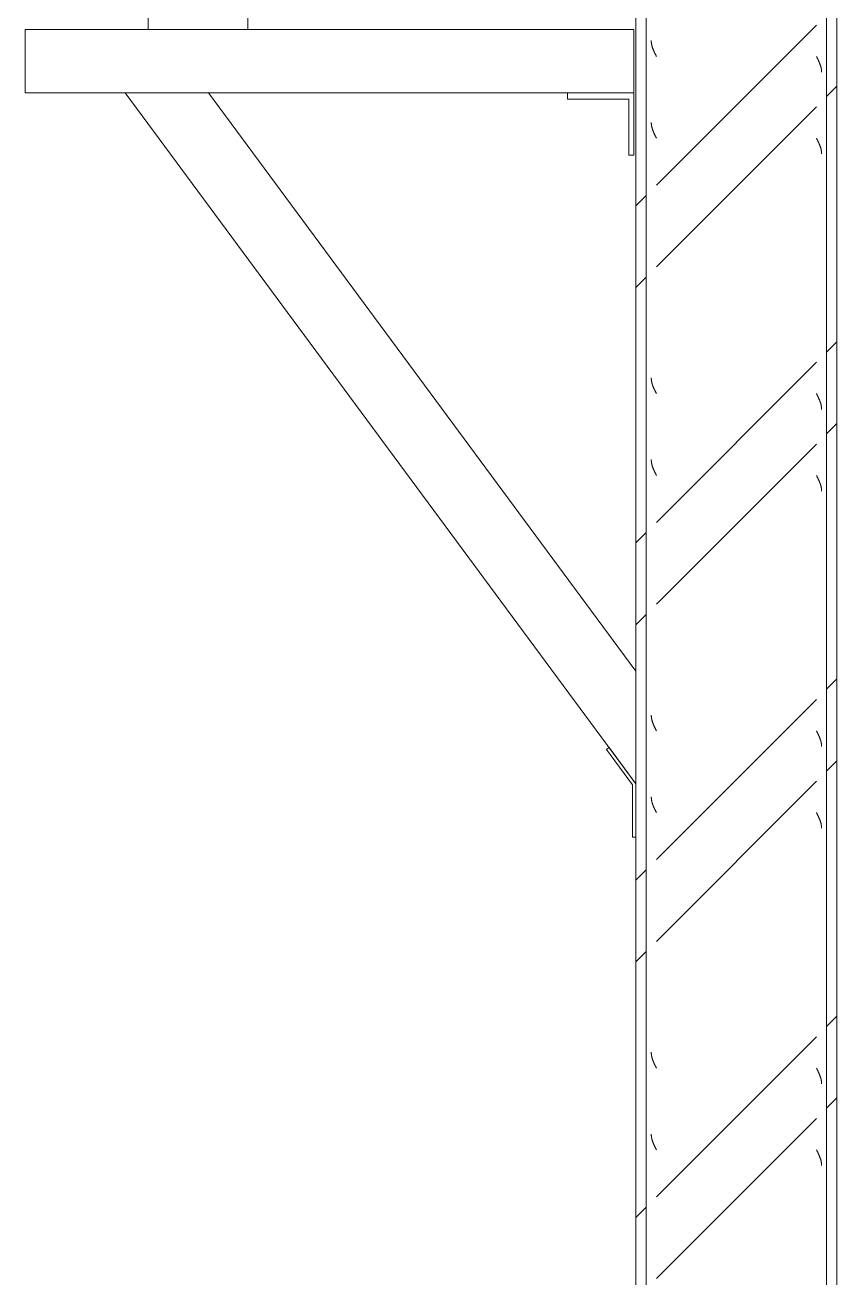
# Model space of a CAD drawing. Header units: centimetres. Extents: x -13467 to 3766, y -437 to 1921.
# Drawn here: x -12554.1 to -12433, y 280.8 to 467.7 of the extents above; entities that cross this region are included whole.
import ezdxf

# ---------------------------------------------------------------- set-up
doc = ezdxf.new("R2010")
doc.units = ezdxf.units.CM
doc.layers.add('S-COLS', color=7, linetype='Continuous', lineweight=9)
doc.layers.add('S-FSTN', color=7, linetype='Continuous', lineweight=9)
pattern_1 = [(45, (-5050.647, 712), (-25.14472, 25.14472), []), (45, (-5050.647, 750.1), (-25.14472, 25.14472), [])]

# ---------------------------------------------------------------- blocks, each defined once
blk = doc.blocks.new('FP_11-Sección 1-1')
at = {"layer": 'S-COLS', "color": 9, "true_color": 0xc0c0c0}
for p, q in [((-12436.04, 462.98), (-12436.06, 463.02)), ((-12436.02, 462.95), (-12436.04, 462.98)), ((-12436, 462.91), (-12436.02, 462.95)), ((-12435.98, 462.87), (-12436, 462.91)), ((-12435.97, 462.83), (-12435.98, 462.87)), ((-12435.95, 462.8), (-12435.97, 462.83)), ((-12435.93, 462.76), (-12435.95, 462.8)), ((-12435.91, 462.72), (-12435.93, 462.76)), ((-12435.89, 462.68), (-12435.91, 462.72)), ((-12435.87, 462.65), (-12435.89, 462.68)), ((-12435.85, 462.61), (-12435.87, 462.65)), ((-12435.84, 462.57), (-12435.85, 462.61)), ((-12435.82, 462.54), (-12435.84, 462.57)), ((-12435.8, 462.5), (-12435.82, 462.54)), ((-12435.78, 462.46), (-12435.8, 462.5)), ((-12435.77, 462.42), (-12435.78, 462.46)), ((-12435.75, 462.39), (-12435.77, 462.42)), ((-12435.73, 462.35), (-12435.75, 462.39)), ((-12435.71, 462.31), (-12435.73, 462.35)), ((-12435.7, 462.27), (-12435.71, 462.31)), ((-12435.68, 462.24), (-12435.7, 462.27)), ((-12435.66, 462.2), (-12435.68, 462.24)), ((-12435.65, 462.16), (-12435.66, 462.2)), ((-12435.63, 462.12), (-12435.65, 462.16)), ((-12435.62, 462.09), (-12435.63, 462.12)), ((-12435.6, 462.05), (-12435.62, 462.09)), ((-12435.59, 462.01), (-12435.6, 462.05)), ((-12435.57, 461.98), (-12435.59, 462.01)), ((-12435.56, 461.94), (-12435.57, 461.98)), ((-12435.54, 461.9), (-12435.56, 461.94)), ((-12435.53, 461.86), (-12435.54, 461.9)), ((-12435.52, 461.83), (-12435.53, 461.86)), ((-12435.5, 461.79), (-12435.52, 461.83)), ((-12435.49, 461.75), (-12435.5, 461.79)), ((-12435.48, 461.71), (-12435.49, 461.75)), ((-12435.47, 461.68), (-12435.48, 461.71)), ((-12435.45, 461.64), (-12435.47, 461.68)), ((-12435.44, 461.6), (-12435.45, 461.64)), ((-12435.43, 461.57), (-12435.44, 461.6)), ((-12435.42, 461.53), (-12435.43, 461.57)), ((-12435.41, 461.49), (-12435.42, 461.53)), ((-12435.4, 461.45), (-12435.41, 461.49)), ((-12435.39, 461.42), (-12435.4, 461.45)), ((-12435.38, 461.38), (-12435.39, 461.42)), ((-12435.37, 461.34), (-12435.38, 461.38)), ((-12435.36, 461.3), (-12435.37, 461.34)), ((-12435.36, 461.27), (-12435.36, 461.3)), ((-12435.35, 461.23), (-12435.36, 461.27)), ((-12435.34, 461.19), (-12435.35, 461.23)), ((-12435.34, 461.15), (-12435.34, 461.19)), ((-12435.33, 461.12), (-12435.34, 461.15)), ((-12435.32, 461.08), (-12435.33, 461.12)), ((-12435.32, 461.04), (-12435.32, 461.08)), ((-12435.31, 461.01), (-12435.32, 461.04)), ((-12435.31, 460.97), (-12435.31, 461.01)), ((-12435.31, 460.93), (-12435.31, 460.97)), ((-12435.3, 460.89), (-12435.31, 460.93)), ((-12435.3, 460.86), (-12435.3, 460.89)), ((-12435.3, 460.82), (-12435.3, 460.86)), ((-12435.29, 460.78), (-12435.3, 460.82)), ((-12435.29, 460.74), (-12435.29, 460.78)), ((-12435.29, 460.71), (-12435.29, 460.74)), ((-12435.29, 460.67), (-12435.29, 460.71)), ((-12436.04, 450.79), (-12436.06, 450.83)), ((-12436.02, 450.76), (-12436.04, 450.79)), ((-12436, 450.72), (-12436.02, 450.76)), ((-12435.98, 450.68), (-12436, 450.72)), ((-12435.97, 450.64), (-12435.98, 450.68)), ((-12435.95, 450.61), (-12435.97, 450.64)), ((-12435.93, 450.57), (-12435.95, 450.61)), ((-12435.91, 450.53), (-12435.93, 450.57)), ((-12435.89, 450.49), (-12435.91, 450.53)), ((-12435.87, 450.46), (-12435.89, 450.49)), ((-12435.85, 450.42), (-12435.87, 450.46)), ((-12435.84, 450.38), (-12435.85, 450.42)), ((-12435.82, 450.35), (-12435.84, 450.38)), ((-12435.8, 450.31), (-12435.82, 450.35)), ((-12435.78, 450.27), (-12435.8, 450.31)), ((-12435.77, 450.23), (-12435.78, 450.27)), ((-12435.75, 450.2), (-12435.77, 450.23)), ((-12435.73, 450.16), (-12435.75, 450.2)), ((-12435.71, 450.12), (-12435.73, 450.16)), ((-12435.7, 450.08), (-12435.71, 450.12)), ((-12435.68, 450.05), (-12435.7, 450.08)), ((-12435.66, 450.01), (-12435.68, 450.05)), ((-12435.65, 449.97), (-12435.66, 450.01)), ((-12435.63, 449.94), (-12435.65, 449.97)), ((-12435.62, 449.9), (-12435.63, 449.94)), ((-12435.6, 449.86), (-12435.62, 449.9)), ((-12435.59, 449.82), (-12435.6, 449.86)), ((-12435.57, 449.79), (-12435.59, 449.82)), ((-12435.56, 449.75), (-12435.57, 449.79)), ((-12435.54, 449.71), (-12435.56, 449.75)), ((-12435.53, 449.67), (-12435.54, 449.71)), ((-12435.52, 449.64), (-12435.53, 449.67)), ((-12435.5, 449.6), (-12435.52, 449.64)), ((-12435.49, 449.56), (-12435.5, 449.6)), ((-12435.48, 449.53), (-12435.49, 449.56)), ((-12435.47, 449.49), (-12435.48, 449.53)), ((-12435.45, 449.45), (-12435.47, 449.49)), ((-12435.44, 449.41), (-12435.45, 449.45)), ((-12435.43, 449.38), (-12435.44, 449.41)), ((-12435.42, 449.34), (-12435.43, 449.38)), ((-12435.41, 449.3), (-12435.42, 449.34)), ((-12435.4, 449.26), (-12435.41, 449.3)), ((-12435.39, 449.23), (-12435.4, 449.26)), ((-12435.38, 449.19), (-12435.39, 449.23)), ((-12435.37, 449.15), (-12435.38, 449.19)), ((-12435.36, 449.11), (-12435.37, 449.15)), ((-12435.36, 449.08), (-12435.36, 449.11)), ((-12435.35, 449.04), (-12435.36, 449.08)), ((-12435.34, 449), (-12435.35, 449.04)), ((-12435.34, 448.97), (-12435.34, 449)), ((-12435.33, 448.93), (-12435.34, 448.97)), ((-12435.32, 448.89), (-12435.33, 448.93)), ((-12435.32, 448.85), (-12435.32, 448.89)), ((-12435.31, 448.82), (-12435.32, 448.85)), ((-12435.31, 448.78), (-12435.31, 448.82)), ((-12435.31, 448.74), (-12435.31, 448.78)), ((-12435.3, 448.7), (-12435.31, 448.74)), ((-12435.3, 448.67), (-12435.3, 448.7)), ((-12435.3, 448.63), (-12435.3, 448.67)), ((-12435.29, 448.59), (-12435.3, 448.63)), ((-12435.29, 448.56), (-12435.29, 448.59)), ((-12435.29, 448.52), (-12435.29, 448.56)), ((-12435.29, 448.48), (-12435.29, 448.52)), ((-12436.04, 412.69), (-12436.06, 412.73)), ((-12436.02, 412.66), (-12436.04, 412.69)), ((-12436, 412.62), (-12436.02, 412.66)), ((-12435.98, 412.58), (-12436, 412.62)), ((-12435.97, 412.54), (-12435.98, 412.58)), ((-12435.95, 412.51), (-12435.97, 412.54)), ((-12435.93, 412.47), (-12435.95, 412.51)), ((-12435.91, 412.43), (-12435.93, 412.47)), ((-12435.89, 412.39), (-12435.91, 412.43)), ((-12435.87, 412.36), (-12435.89, 412.39)), ((-12435.85, 412.32), (-12435.87, 412.36)), ((-12435.84, 412.28), (-12435.85, 412.32)), ((-12435.82, 412.25), (-12435.84, 412.28)), ((-12435.8, 412.21), (-12435.82, 412.25)), ((-12435.78, 412.17), (-12435.8, 412.21)), ((-12435.77, 412.13), (-12435.78, 412.17)), ((-12435.75, 412.1), (-12435.77, 412.13)), ((-12435.73, 412.06), (-12435.75, 412.1)), ((-12435.71, 412.02), (-12435.73, 412.06)), ((-12435.7, 411.98), (-12435.71, 412.02)), ((-12435.68, 411.95), (-12435.7, 411.98)), ((-12435.66, 411.91), (-12435.68, 411.95)), ((-12435.65, 411.87), (-12435.66, 411.91)), ((-12435.63, 411.84), (-12435.65, 411.87)), ((-12435.62, 411.8), (-12435.63, 411.84)), ((-12435.6, 411.76), (-12435.62, 411.8)), ((-12435.59, 411.72), (-12435.6, 411.76)), ((-12435.57, 411.69), (-12435.59, 411.72)), ((-12435.56, 411.65), (-12435.57, 411.69)), ((-12435.54, 411.61), (-12435.56, 411.65)), ((-12435.53, 411.57), (-12435.54, 411.61)), ((-12435.52, 411.54), (-12435.53, 411.57)), ((-12435.5, 411.5), (-12435.52, 411.54)), ((-12435.49, 411.46), (-12435.5, 411.5)), ((-12435.48, 411.43), (-12435.49, 411.46)), ((-12435.47, 411.39), (-12435.48, 411.43)), ((-12435.45, 411.35), (-12435.47, 411.39)), ((-12435.44, 411.31), (-12435.45, 411.35)), ((-12435.43, 411.28), (-12435.44, 411.31)), ((-12435.42, 411.24), (-12435.43, 411.28)), ((-12435.41, 411.2), (-12435.42, 411.24)), ((-12435.4, 411.16), (-12435.41, 411.2)), ((-12435.39, 411.13), (-12435.4, 411.16)), ((-12435.38, 411.09), (-12435.39, 411.13)), ((-12435.37, 411.05), (-12435.38, 411.09)), ((-12435.36, 411.01), (-12435.37, 411.05)), ((-12435.36, 410.98), (-12435.36, 411.01)), ((-12435.35, 410.94), (-12435.36, 410.98)), ((-12435.34, 410.9), (-12435.35, 410.94)), ((-12435.34, 410.87), (-12435.34, 410.9)), ((-12435.33, 410.83), (-12435.34, 410.87)), ((-12435.32, 410.79), (-12435.33, 410.83)), ((-12435.32, 410.75), (-12435.32, 410.79)), ((-12435.31, 410.72), (-12435.32, 410.75)), ((-12435.31, 410.68), (-12435.31, 410.72)), ((-12435.31, 410.64), (-12435.31, 410.68)), ((-12435.3, 410.6), (-12435.31, 410.64)), ((-12435.3, 410.57), (-12435.3, 410.6)), ((-12435.3, 410.53), (-12435.3, 410.57)), ((-12435.29, 410.49), (-12435.3, 410.53)), ((-12435.29, 410.46), (-12435.29, 410.49)), ((-12435.29, 410.42), (-12435.29, 410.46)), ((-12435.29, 410.38), (-12435.29, 410.42)), ((-12436.04, 400.5), (-12436.06, 400.54)), ((-12436.02, 400.47), (-12436.04, 400.5)), ((-12436, 400.43), (-12436.02, 400.47)), ((-12435.98, 400.39), (-12436, 400.43)), ((-12435.97, 400.35), (-12435.98, 400.39)), ((-12435.95, 400.32), (-12435.97, 400.35)), ((-12435.93, 400.28), (-12435.95, 400.32)), ((-12435.91, 400.24), (-12435.93, 400.28)), ((-12435.89, 400.21), (-12435.91, 400.24)), ((-12435.87, 400.17), (-12435.89, 400.21)), ((-12435.85, 400.13), (-12435.87, 400.17)), ((-12435.84, 400.09), (-12435.85, 400.13)), ((-12435.82, 400.06), (-12435.84, 400.09)), ((-12435.8, 400.02), (-12435.82, 400.06)), ((-12435.78, 399.98), (-12435.8, 400.02)), ((-12435.77, 399.94), (-12435.78, 399.98)), ((-12435.75, 399.91), (-12435.77, 399.94)), ((-12435.73, 399.87), (-12435.75, 399.91)), ((-12435.71, 399.83), (-12435.73, 399.87)), ((-12435.7, 399.8), (-12435.71, 399.83)), ((-12435.68, 399.76), (-12435.7, 399.8)), ((-12435.66, 399.72), (-12435.68, 399.76)), ((-12435.65, 399.68), (-12435.66, 399.72)), ((-12435.63, 399.65), (-12435.65, 399.68)), ((-12435.62, 399.61), (-12435.63, 399.65)), ((-12435.6, 399.57), (-12435.62, 399.61)), ((-12435.59, 399.53), (-12435.6, 399.57)), ((-12435.57, 399.5), (-12435.59, 399.53)), ((-12435.56, 399.46), (-12435.57, 399.5)), ((-12435.54, 399.42), (-12435.56, 399.46)), ((-12435.53, 399.38), (-12435.54, 399.42)), ((-12435.52, 399.35), (-12435.53, 399.38)), ((-12435.5, 399.31), (-12435.52, 399.35)), ((-12435.49, 399.27), (-12435.5, 399.31)), ((-12435.48, 399.24), (-12435.49, 399.27)), ((-12435.47, 399.2), (-12435.48, 399.24)), ((-12435.45, 399.16), (-12435.47, 399.2)), ((-12435.44, 399.12), (-12435.45, 399.16)), ((-12435.43, 399.09), (-12435.44, 399.12)), ((-12435.42, 399.05), (-12435.43, 399.09)), ((-12435.41, 399.01), (-12435.42, 399.05)), ((-12435.4, 398.97), (-12435.41, 399.01)), ((-12435.39, 398.94), (-12435.4, 398.97)), ((-12435.38, 398.9), (-12435.39, 398.94)), ((-12435.37, 398.86), (-12435.38, 398.9)), ((-12435.36, 398.83), (-12435.37, 398.86)), ((-12435.36, 398.79), (-12435.36, 398.83)), ((-12435.35, 398.75), (-12435.36, 398.79)), ((-12435.34, 398.71), (-12435.35, 398.75)), ((-12435.34, 398.68), (-12435.34, 398.71)), ((-12435.33, 398.64), (-12435.34, 398.68)), ((-12435.32, 398.6), (-12435.33, 398.64)), ((-12435.32, 398.56), (-12435.32, 398.6)), ((-12435.31, 398.53), (-12435.32, 398.56)), ((-12435.31, 398.49), (-12435.31, 398.53)), ((-12435.31, 398.45), (-12435.31, 398.49)), ((-12435.3, 398.41), (-12435.31, 398.45)), ((-12435.3, 398.38), (-12435.3, 398.41)), ((-12435.3, 398.34), (-12435.3, 398.38)), ((-12435.29, 398.3), (-12435.3, 398.34)), ((-12435.29, 398.27), (-12435.29, 398.3)), ((-12435.29, 398.23), (-12435.29, 398.27)), ((-12435.29, 398.19), (-12435.29, 398.23)), ((-12436.04, 362.4), (-12436.06, 362.44)), ((-12436.02, 362.37), (-12436.04, 362.4)), ((-12436, 362.33), (-12436.02, 362.37)), ((-12435.98, 362.29), (-12436, 362.33)), ((-12435.97, 362.25), (-12435.98, 362.29)), ((-12435.95, 362.22), (-12435.97, 362.25)), ((-12435.93, 362.18), (-12435.95, 362.22)), ((-12435.91, 362.14), (-12435.93, 362.18)), ((-12435.89, 362.11), (-12435.91, 362.14)), ((-12435.87, 362.07), (-12435.89, 362.11)), ((-12435.85, 362.03), (-12435.87, 362.07)), ((-12435.84, 361.99), (-12435.85, 362.03)), ((-12435.82, 361.96), (-12435.84, 361.99)), ((-12435.8, 361.92), (-12435.82, 361.96)), ((-12435.78, 361.88), (-12435.8, 361.92)), ((-12435.77, 361.84), (-12435.78, 361.88)), ((-12435.75, 361.81), (-12435.77, 361.84)), ((-12435.73, 361.77), (-12435.75, 361.81)), ((-12435.71, 361.73), (-12435.73, 361.77)), ((-12435.7, 361.7), (-12435.71, 361.73)), ((-12435.68, 361.66), (-12435.7, 361.7)), ((-12435.66, 361.62), (-12435.68, 361.66)), ((-12435.65, 361.58), (-12435.66, 361.62)), ((-12435.63, 361.55), (-12435.65, 361.58)), ((-12435.62, 361.51), (-12435.63, 361.55)), ((-12435.6, 361.47), (-12435.62, 361.51)), ((-12435.59, 361.43), (-12435.6, 361.47)), ((-12435.57, 361.4), (-12435.59, 361.43)), ((-12435.56, 361.36), (-12435.57, 361.4)), ((-12435.54, 361.32), (-12435.56, 361.36)), ((-12435.53, 361.28), (-12435.54, 361.32)), ((-12435.52, 361.25), (-12435.53, 361.28)), ((-12435.5, 361.21), (-12435.52, 361.25)), ((-12435.49, 361.17), (-12435.5, 361.21)), ((-12435.48, 361.14), (-12435.49, 361.17)), ((-12435.47, 361.1), (-12435.48, 361.14)), ((-12435.45, 361.06), (-12435.47, 361.1)), ((-12435.44, 361.02), (-12435.45, 361.06)), ((-12435.43, 360.99), (-12435.44, 361.02)), ((-12435.42, 360.95), (-12435.43, 360.99)), ((-12435.41, 360.91), (-12435.42, 360.95)), ((-12435.4, 360.87), (-12435.41, 360.91)), ((-12435.39, 360.84), (-12435.4, 360.87)), ((-12435.38, 360.8), (-12435.39, 360.84)), ((-12435.37, 360.76), (-12435.38, 360.8)), ((-12435.36, 360.73), (-12435.37, 360.76)), ((-12435.36, 360.69), (-12435.36, 360.73)), ((-12435.35, 360.65), (-12435.36, 360.69)), ((-12435.34, 360.61), (-12435.35, 360.65)), ((-12435.34, 360.58), (-12435.34, 360.61)), ((-12435.33, 360.54), (-12435.34, 360.58)), ((-12435.32, 360.5), (-12435.33, 360.54)), ((-12435.32, 360.46), (-12435.32, 360.5)), ((-12435.31, 360.43), (-12435.32, 360.46)), ((-12435.31, 360.39), (-12435.31, 360.43)), ((-12435.31, 360.35), (-12435.31, 360.39)), ((-12435.3, 360.31), (-12435.31, 360.35)), ((-12435.3, 360.28), (-12435.3, 360.31)), ((-12435.3, 360.24), (-12435.3, 360.28)), ((-12435.29, 360.2), (-12435.3, 360.24)), ((-12435.29, 360.17), (-12435.29, 360.2)), ((-12435.29, 360.13), (-12435.29, 360.17)), ((-12435.29, 360.09), (-12435.29, 360.13)), ((-12436.04, 350.21), (-12436.06, 350.25)), ((-12436.02, 350.18), (-12436.04, 350.21)), ((-12436, 350.14), (-12436.02, 350.18)), ((-12435.98, 350.1), (-12436, 350.14)), ((-12435.97, 350.07), (-12435.98, 350.1)), ((-12435.95, 350.03), (-12435.97, 350.07)), ((-12435.93, 349.99), (-12435.95, 350.03)), ((-12435.91, 349.95), (-12435.93, 349.99)), ((-12435.89, 349.92), (-12435.91, 349.95)), ((-12435.87, 349.88), (-12435.89, 349.92)), ((-12435.85, 349.84), (-12435.87, 349.88)), ((-12435.84, 349.8), (-12435.85, 349.84)), ((-12435.82, 349.77), (-12435.84, 349.8)), ((-12435.8, 349.73), (-12435.82, 349.77)), ((-12435.78, 349.69), (-12435.8, 349.73)), ((-12435.77, 349.65), (-12435.78, 349.69)), ((-12435.75, 349.62), (-12435.77, 349.65)), ((-12435.73, 349.58), (-12435.75, 349.62)), ((-12435.71, 349.54), (-12435.73, 349.58)), ((-12435.7, 349.51), (-12435.71, 349.54)), ((-12435.68, 349.47), (-12435.7, 349.51)), ((-12435.66, 349.43), (-12435.68, 349.47)), ((-12435.65, 349.39), (-12435.66, 349.43)), ((-12435.63, 349.36), (-12435.65, 349.39)), ((-12435.62, 349.32), (-12435.63, 349.36)), ((-12435.6, 349.28), (-12435.62, 349.32)), ((-12435.59, 349.24), (-12435.6, 349.28)), ((-12435.57, 349.21), (-12435.59, 349.24)), ((-12435.56, 349.17), (-12435.57, 349.21)), ((-12435.54, 349.13), (-12435.56, 349.17)), ((-12435.53, 349.1), (-12435.54, 349.13)), ((-12435.52, 349.06), (-12435.53, 349.1)), ((-12435.5, 349.02), (-12435.52, 349.06)), ((-12435.49, 348.98), (-12435.5, 349.02)), ((-12435.48, 348.95), (-12435.49, 348.98)), ((-12435.47, 348.91), (-12435.48, 348.95)), ((-12435.45, 348.87), (-12435.47, 348.91)), ((-12435.44, 348.83), (-12435.45, 348.87)), ((-12435.43, 348.8), (-12435.44, 348.83)), ((-12435.42, 348.76), (-12435.43, 348.8)), ((-12435.41, 348.72), (-12435.42, 348.76)), ((-12435.4, 348.69), (-12435.41, 348.72)), ((-12435.39, 348.65), (-12435.4, 348.69)), ((-12435.38, 348.61), (-12435.39, 348.65)), ((-12435.37, 348.57), (-12435.38, 348.61)), ((-12435.36, 348.54), (-12435.37, 348.57)), ((-12435.36, 348.5), (-12435.36, 348.54)), ((-12435.35, 348.46), (-12435.36, 348.5)), ((-12435.34, 348.42), (-12435.35, 348.46)), ((-12435.34, 348.39), (-12435.34, 348.42)), ((-12435.33, 348.35), (-12435.34, 348.39)), ((-12435.32, 348.31), (-12435.33, 348.35)), ((-12435.32, 348.27), (-12435.32, 348.31)), ((-12435.31, 348.24), (-12435.32, 348.27)), ((-12435.31, 348.2), (-12435.31, 348.24)), ((-12435.31, 348.16), (-12435.31, 348.2)), ((-12435.3, 348.13), (-12435.31, 348.16)), ((-12435.3, 348.09), (-12435.3, 348.13)), ((-12435.3, 348.05), (-12435.3, 348.09)), ((-12435.29, 348.01), (-12435.3, 348.05)), ((-12435.29, 347.98), (-12435.29, 348.01)), ((-12435.29, 347.94), (-12435.29, 347.98)), ((-12435.29, 347.9), (-12435.29, 347.94)), ((-12436.04, 312.11), (-12436.06, 312.15)), ((-12436.02, 312.08), (-12436.04, 312.11)), ((-12436, 312.04), (-12436.02, 312.08)), ((-12435.98, 312), (-12436, 312.04)), ((-12435.97, 311.97), (-12435.98, 312)), ((-12435.95, 311.93), (-12435.97, 311.97)), ((-12435.93, 311.89), (-12435.95, 311.93)), ((-12435.91, 311.85), (-12435.93, 311.89)), ((-12435.89, 311.82), (-12435.91, 311.85)), ((-12435.87, 311.78), (-12435.89, 311.82)), ((-12435.85, 311.74), (-12435.87, 311.78)), ((-12435.84, 311.7), (-12435.85, 311.74)), ((-12435.82, 311.67), (-12435.84, 311.7)), ((-12435.8, 311.63), (-12435.82, 311.67)), ((-12435.78, 311.59), (-12435.8, 311.63)), ((-12435.77, 311.55), (-12435.78, 311.59)), ((-12435.75, 311.52), (-12435.77, 311.55)), ((-12435.73, 311.48), (-12435.75, 311.52)), ((-12435.71, 311.44), (-12435.73, 311.48)), ((-12435.7, 311.41), (-12435.71, 311.44)), ((-12435.68, 311.37), (-12435.7, 311.41)), ((-12435.66, 311.33), (-12435.68, 311.37)), ((-12435.65, 311.29), (-12435.66, 311.33)), ((-12435.63, 311.26), (-12435.65, 311.29)), ((-12435.62, 311.22), (-12435.63, 311.26)), ((-12435.6, 311.18), (-12435.62, 311.22)), ((-12435.59, 311.14), (-12435.6, 311.18)), ((-12435.57, 311.11), (-12435.59, 311.14)), ((-12435.56, 311.07), (-12435.57, 311.11)), ((-12435.54, 311.03), (-12435.56, 311.07)), ((-12435.53, 311), (-12435.54, 311.03)), ((-12435.52, 310.96), (-12435.53, 311)), ((-12435.5, 310.92), (-12435.52, 310.96)), ((-12435.49, 310.88), (-12435.5, 310.92)), ((-12435.48, 310.85), (-12435.49, 310.88)), ((-12435.47, 310.81), (-12435.48, 310.85)), ((-12435.45, 310.77), (-12435.47, 310.81)), ((-12435.44, 310.73), (-12435.45, 310.77)), ((-12435.43, 310.7), (-12435.44, 310.73)), ((-12435.42, 310.66), (-12435.43, 310.7)), ((-12435.41, 310.62), (-12435.42, 310.66)), ((-12435.4, 310.59), (-12435.41, 310.62)), ((-12435.39, 310.55), (-12435.4, 310.59)), ((-12435.38, 310.51), (-12435.39, 310.55)), ((-12435.37, 310.47), (-12435.38, 310.51)), ((-12435.36, 310.44), (-12435.37, 310.47)), ((-12435.36, 310.4), (-12435.36, 310.44)), ((-12435.35, 310.36), (-12435.36, 310.4)), ((-12435.34, 310.32), (-12435.35, 310.36)), ((-12435.34, 310.29), (-12435.34, 310.32)), ((-12435.33, 310.25), (-12435.34, 310.29)), ((-12435.32, 310.21), (-12435.33, 310.25)), ((-12435.32, 310.17), (-12435.32, 310.21)), ((-12435.31, 310.14), (-12435.32, 310.17)), ((-12435.31, 310.1), (-12435.31, 310.14)), ((-12435.31, 310.06), (-12435.31, 310.1)), ((-12435.3, 310.03), (-12435.31, 310.06)), ((-12435.3, 309.99), (-12435.3, 310.03)), ((-12435.3, 309.95), (-12435.3, 309.99)), ((-12435.29, 309.91), (-12435.3, 309.95)), ((-12435.29, 309.88), (-12435.29, 309.91)), ((-12435.29, 309.84), (-12435.29, 309.88)), ((-12435.29, 309.8), (-12435.29, 309.84)), ((-12436.04, 299.93), (-12436.06, 299.96)), ((-12436.02, 299.89), (-12436.04, 299.93)), ((-12436, 299.85), (-12436.02, 299.89)), ((-12435.98, 299.81), (-12436, 299.85)), ((-12435.97, 299.78), (-12435.98, 299.81)), ((-12435.95, 299.74), (-12435.97, 299.78)), ((-12435.93, 299.7), (-12435.95, 299.74)), ((-12435.91, 299.66), (-12435.93, 299.7)), ((-12435.89, 299.63), (-12435.91, 299.66)), ((-12435.87, 299.59), (-12435.89, 299.63)), ((-12435.85, 299.55), (-12435.87, 299.59)), ((-12435.84, 299.51), (-12435.85, 299.55)), ((-12435.82, 299.48), (-12435.84, 299.51)), ((-12435.8, 299.44), (-12435.82, 299.48)), ((-12435.78, 299.4), (-12435.8, 299.44)), ((-12435.77, 299.37), (-12435.78, 299.4)), ((-12435.75, 299.33), (-12435.77, 299.37)), ((-12435.73, 299.29), (-12435.75, 299.33)), ((-12435.71, 299.25), (-12435.73, 299.29)), ((-12435.7, 299.22), (-12435.71, 299.25)), ((-12435.68, 299.18), (-12435.7, 299.22)), ((-12435.66, 299.14), (-12435.68, 299.18)), ((-12435.65, 299.1), (-12435.66, 299.14)), ((-12435.63, 299.07), (-12435.65, 299.1)), ((-12435.62, 299.03), (-12435.63, 299.07)), ((-12435.6, 298.99), (-12435.62, 299.03)), ((-12435.59, 298.96), (-12435.6, 298.99)), ((-12435.57, 298.92), (-12435.59, 298.96)), ((-12435.56, 298.88), (-12435.57, 298.92)), ((-12435.54, 298.84), (-12435.56, 298.88)), ((-12435.53, 298.81), (-12435.54, 298.84)), ((-12435.52, 298.77), (-12435.53, 298.81)), ((-12435.5, 298.73), (-12435.52, 298.77)), ((-12435.49, 298.69), (-12435.5, 298.73)), ((-12435.48, 298.66), (-12435.49, 298.69)), ((-12435.47, 298.62), (-12435.48, 298.66)), ((-12435.45, 298.58), (-12435.47, 298.62)), ((-12435.44, 298.54), (-12435.45, 298.58)), ((-12435.43, 298.51), (-12435.44, 298.54)), ((-12435.42, 298.47), (-12435.43, 298.51)), ((-12435.41, 298.43), (-12435.42, 298.47)), ((-12435.4, 298.4), (-12435.41, 298.43)), ((-12435.39, 298.36), (-12435.4, 298.4)), ((-12435.38, 298.32), (-12435.39, 298.36)), ((-12435.37, 298.28), (-12435.38, 298.32)), ((-12435.36, 298.25), (-12435.37, 298.28)), ((-12435.36, 298.21), (-12435.36, 298.25)), ((-12435.35, 298.17), (-12435.36, 298.21)), ((-12435.34, 298.13), (-12435.35, 298.17)), ((-12435.34, 298.1), (-12435.34, 298.13)), ((-12435.33, 298.06), (-12435.34, 298.1)), ((-12435.32, 298.02), (-12435.33, 298.06)), ((-12435.32, 297.99), (-12435.32, 298.02)), ((-12435.31, 297.95), (-12435.32, 297.99)), ((-12435.31, 297.91), (-12435.31, 297.95)), ((-12435.31, 297.87), (-12435.31, 297.91)), ((-12435.3, 297.84), (-12435.31, 297.87)), ((-12435.3, 297.8), (-12435.3, 297.84)), ((-12435.3, 297.76), (-12435.3, 297.8)), ((-12435.29, 297.72), (-12435.3, 297.76)), ((-12435.29, 297.69), (-12435.29, 297.72)), ((-12435.29, 297.65), (-12435.29, 297.69)), ((-12435.29, 297.61), (-12435.29, 297.65))]:
    blk.add_line(p, q, dxfattribs=at)
blk = doc.blocks.new('FP_12-Sección 1-1')
at = {"layer": 'S-COLS', "color": 9, "true_color": 0xc0c0c0}
for p, q in [((-12460.71, 465.33), (-12460.71, 465.37)), ((-12460.71, 465.3), (-12460.71, 465.33)), ((-12460.7, 465.26), (-12460.71, 465.3)), ((-12460.7, 465.22), (-12460.7, 465.26)), ((-12460.7, 465.18), (-12460.7, 465.22)), ((-12460.7, 465.15), (-12460.7, 465.18)), ((-12460.69, 465.11), (-12460.7, 465.15)), ((-12460.69, 465.07), (-12460.69, 465.11)), ((-12460.69, 465.03), (-12460.69, 465.07)), ((-12460.68, 465), (-12460.69, 465.03)), ((-12460.68, 464.96), (-12460.68, 465)), ((-12460.67, 464.92), (-12460.68, 464.96)), ((-12460.66, 464.89), (-12460.67, 464.92)), ((-12460.66, 464.85), (-12460.66, 464.89)), ((-12460.65, 464.81), (-12460.66, 464.85)), ((-12460.64, 464.77), (-12460.65, 464.81)), ((-12460.63, 464.74), (-12460.64, 464.77)), ((-12460.63, 464.7), (-12460.63, 464.74)), ((-12460.62, 464.66), (-12460.63, 464.7)), ((-12460.61, 464.62), (-12460.62, 464.66)), ((-12460.6, 464.59), (-12460.61, 464.62)), ((-12460.59, 464.55), (-12460.6, 464.59)), ((-12460.58, 464.51), (-12460.59, 464.55)), ((-12460.57, 464.47), (-12460.58, 464.51)), ((-12460.56, 464.44), (-12460.57, 464.47)), ((-12460.55, 464.4), (-12460.56, 464.44)), ((-12460.53, 464.36), (-12460.55, 464.4)), ((-12460.52, 464.33), (-12460.53, 464.36)), ((-12460.51, 464.29), (-12460.52, 464.33)), ((-12460.5, 464.25), (-12460.51, 464.29)), ((-12460.48, 464.21), (-12460.5, 464.25)), ((-12460.47, 464.18), (-12460.48, 464.21)), ((-12460.46, 464.14), (-12460.47, 464.18)), ((-12460.44, 464.1), (-12460.46, 464.14)), ((-12460.43, 464.06), (-12460.44, 464.1)), ((-12460.41, 464.03), (-12460.43, 464.06)), ((-12460.4, 463.99), (-12460.41, 464.03)), ((-12460.38, 463.95), (-12460.4, 463.99)), ((-12460.37, 463.92), (-12460.38, 463.95)), ((-12460.35, 463.88), (-12460.37, 463.92)), ((-12460.33, 463.84), (-12460.35, 463.88)), ((-12460.32, 463.8), (-12460.33, 463.84)), ((-12460.3, 463.77), (-12460.32, 463.8)), ((-12460.29, 463.73), (-12460.3, 463.77)), ((-12460.27, 463.69), (-12460.29, 463.73)), ((-12460.25, 463.65), (-12460.27, 463.69)), ((-12460.23, 463.62), (-12460.25, 463.65)), ((-12460.22, 463.58), (-12460.23, 463.62)), ((-12460.2, 463.54), (-12460.22, 463.58)), ((-12460.18, 463.5), (-12460.2, 463.54)), ((-12460.16, 463.47), (-12460.18, 463.5)), ((-12460.14, 463.43), (-12460.16, 463.47)), ((-12460.13, 463.39), (-12460.14, 463.43)), ((-12460.11, 463.36), (-12460.13, 463.39)), ((-12460.09, 463.32), (-12460.11, 463.36)), ((-12460.07, 463.28), (-12460.09, 463.32)), ((-12460.05, 463.24), (-12460.07, 463.28)), ((-12460.03, 463.21), (-12460.05, 463.24)), ((-12460.01, 463.17), (-12460.03, 463.21)), ((-12460, 463.13), (-12460.01, 463.17)), ((-12459.98, 463.09), (-12460, 463.13)), ((-12459.96, 463.06), (-12459.98, 463.09)), ((-12459.94, 463.02), (-12459.96, 463.06)), ((-12460.71, 453.14), (-12460.71, 453.18)), ((-12460.71, 453.11), (-12460.71, 453.14)), ((-12460.7, 453.07), (-12460.71, 453.11)), ((-12460.7, 453.03), (-12460.7, 453.07)), ((-12460.7, 452.99), (-12460.7, 453.03)), ((-12460.7, 452.96), (-12460.7, 452.99)), ((-12460.69, 452.92), (-12460.7, 452.96)), ((-12460.69, 452.88), (-12460.69, 452.92)), ((-12460.69, 452.85), (-12460.69, 452.88)), ((-12460.68, 452.81), (-12460.69, 452.85)), ((-12460.68, 452.77), (-12460.68, 452.81)), ((-12460.67, 452.73), (-12460.68, 452.77)), ((-12460.66, 452.7), (-12460.67, 452.73)), ((-12460.66, 452.66), (-12460.66, 452.7)), ((-12460.65, 452.62), (-12460.66, 452.66)), ((-12460.64, 452.58), (-12460.65, 452.62)), ((-12460.63, 452.55), (-12460.64, 452.58)), ((-12460.63, 452.51), (-12460.63, 452.55)), ((-12460.62, 452.47), (-12460.63, 452.51)), ((-12460.61, 452.43), (-12460.62, 452.47)), ((-12460.6, 452.4), (-12460.61, 452.43)), ((-12460.59, 452.36), (-12460.6, 452.4)), ((-12460.58, 452.32), (-12460.59, 452.36)), ((-12460.57, 452.29), (-12460.58, 452.32)), ((-12460.56, 452.25), (-12460.57, 452.29)), ((-12460.55, 452.21), (-12460.56, 452.25)), ((-12460.53, 452.17), (-12460.55, 452.21)), ((-12460.52, 452.14), (-12460.53, 452.17)), ((-12460.51, 452.1), (-12460.52, 452.14)), ((-12460.5, 452.06), (-12460.51, 452.1)), ((-12460.48, 452.02), (-12460.5, 452.06)), ((-12460.47, 451.99), (-12460.48, 452.02)), ((-12460.46, 451.95), (-12460.47, 451.99)), ((-12460.44, 451.91), (-12460.46, 451.95)), ((-12460.43, 451.88), (-12460.44, 451.91)), ((-12460.41, 451.84), (-12460.43, 451.88)), ((-12460.4, 451.8), (-12460.41, 451.84)), ((-12460.38, 451.76), (-12460.4, 451.8)), ((-12460.37, 451.73), (-12460.38, 451.76)), ((-12460.35, 451.69), (-12460.37, 451.73)), ((-12460.33, 451.65), (-12460.35, 451.69)), ((-12460.32, 451.61), (-12460.33, 451.65)), ((-12460.3, 451.58), (-12460.32, 451.61)), ((-12460.29, 451.54), (-12460.3, 451.58)), ((-12460.27, 451.5), (-12460.29, 451.54)), ((-12460.25, 451.46), (-12460.27, 451.5)), ((-12460.23, 451.43), (-12460.25, 451.46)), ((-12460.22, 451.39), (-12460.23, 451.43)), ((-12460.2, 451.35), (-12460.22, 451.39)), ((-12460.18, 451.32), (-12460.2, 451.35)), ((-12460.16, 451.28), (-12460.18, 451.32)), ((-12460.14, 451.24), (-12460.16, 451.28)), ((-12460.13, 451.2), (-12460.14, 451.24)), ((-12460.11, 451.17), (-12460.13, 451.2)), ((-12460.09, 451.13), (-12460.11, 451.17)), ((-12460.07, 451.09), (-12460.09, 451.13)), ((-12460.05, 451.05), (-12460.07, 451.09)), ((-12460.03, 451.02), (-12460.05, 451.05)), ((-12460.01, 450.98), (-12460.03, 451.02)), ((-12460, 450.94), (-12460.01, 450.98)), ((-12459.98, 450.91), (-12460, 450.94)), ((-12459.96, 450.87), (-12459.98, 450.91)), ((-12459.94, 450.83), (-12459.96, 450.87)), ((-12460.71, 415.04), (-12460.71, 415.08)), ((-12460.71, 415.01), (-12460.71, 415.04)), ((-12460.7, 414.97), (-12460.71, 415.01)), ((-12460.7, 414.93), (-12460.7, 414.97)), ((-12460.7, 414.89), (-12460.7, 414.93)), ((-12460.7, 414.86), (-12460.7, 414.89)), ((-12460.69, 414.82), (-12460.7, 414.86)), ((-12460.69, 414.78), (-12460.69, 414.82)), ((-12460.69, 414.75), (-12460.69, 414.78)), ((-12460.68, 414.71), (-12460.69, 414.75)), ((-12460.68, 414.67), (-12460.68, 414.71)), ((-12460.67, 414.63), (-12460.68, 414.67)), ((-12460.66, 414.6), (-12460.67, 414.63)), ((-12460.66, 414.56), (-12460.66, 414.6)), ((-12460.65, 414.52), (-12460.66, 414.56)), ((-12460.64, 414.48), (-12460.65, 414.52)), ((-12460.63, 414.45), (-12460.64, 414.48)), ((-12460.63, 414.41), (-12460.63, 414.45)), ((-12460.62, 414.37), (-12460.63, 414.41)), ((-12460.61, 414.33), (-12460.62, 414.37)), ((-12460.6, 414.3), (-12460.61, 414.33)), ((-12460.59, 414.26), (-12460.6, 414.3)), ((-12460.58, 414.22), (-12460.59, 414.26)), ((-12460.57, 414.19), (-12460.58, 414.22)), ((-12460.56, 414.15), (-12460.57, 414.19)), ((-12460.55, 414.11), (-12460.56, 414.15)), ((-12460.53, 414.07), (-12460.55, 414.11)), ((-12460.52, 414.04), (-12460.53, 414.07)), ((-12460.51, 414), (-12460.52, 414.04)), ((-12460.5, 413.96), (-12460.51, 414)), ((-12460.48, 413.92), (-12460.5, 413.96)), ((-12460.47, 413.89), (-12460.48, 413.92)), ((-12460.46, 413.85), (-12460.47, 413.89)), ((-12460.44, 413.81), (-12460.46, 413.85)), ((-12460.43, 413.78), (-12460.44, 413.81)), ((-12460.41, 413.74), (-12460.43, 413.78)), ((-12460.4, 413.7), (-12460.41, 413.74)), ((-12460.38, 413.66), (-12460.4, 413.7)), ((-12460.37, 413.63), (-12460.38, 413.66)), ((-12460.35, 413.59), (-12460.37, 413.63)), ((-12460.33, 413.55), (-12460.35, 413.59)), ((-12460.32, 413.51), (-12460.33, 413.55)), ((-12460.3, 413.48), (-12460.32, 413.51)), ((-12460.29, 413.44), (-12460.3, 413.48)), ((-12460.27, 413.4), (-12460.29, 413.44)), ((-12460.25, 413.36), (-12460.27, 413.4)), ((-12460.23, 413.33), (-12460.25, 413.36)), ((-12460.22, 413.29), (-12460.23, 413.33)), ((-12460.2, 413.25), (-12460.22, 413.29)), ((-12460.18, 413.22), (-12460.2, 413.25)), ((-12460.16, 413.18), (-12460.18, 413.22)), ((-12460.14, 413.14), (-12460.16, 413.18)), ((-12460.13, 413.1), (-12460.14, 413.14)), ((-12460.11, 413.07), (-12460.13, 413.1)), ((-12460.09, 413.03), (-12460.11, 413.07)), ((-12460.07, 412.99), (-12460.09, 413.03)), ((-12460.05, 412.95), (-12460.07, 412.99)), ((-12460.03, 412.92), (-12460.05, 412.95)), ((-12460.01, 412.88), (-12460.03, 412.92)), ((-12460, 412.84), (-12460.01, 412.88)), ((-12459.98, 412.81), (-12460, 412.84)), ((-12459.96, 412.77), (-12459.98, 412.81)), ((-12459.94, 412.73), (-12459.96, 412.77)), ((-12460.71, 402.85), (-12460.71, 402.89)), ((-12460.71, 402.82), (-12460.71, 402.85)), ((-12460.7, 402.78), (-12460.71, 402.82)), ((-12460.7, 402.74), (-12460.7, 402.78)), ((-12460.7, 402.7), (-12460.7, 402.74)), ((-12460.7, 402.67), (-12460.7, 402.7)), ((-12460.69, 402.63), (-12460.7, 402.67)), ((-12460.69, 402.59), (-12460.69, 402.63)), ((-12460.69, 402.56), (-12460.69, 402.59)), ((-12460.68, 402.52), (-12460.69, 402.56)), ((-12460.68, 402.48), (-12460.68, 402.52)), ((-12460.67, 402.44), (-12460.68, 402.48)), ((-12460.66, 402.41), (-12460.67, 402.44)), ((-12460.66, 402.37), (-12460.66, 402.41)), ((-12460.65, 402.33), (-12460.66, 402.37)), ((-12460.64, 402.29), (-12460.65, 402.33)), ((-12460.63, 402.26), (-12460.64, 402.29)), ((-12460.63, 402.22), (-12460.63, 402.26)), ((-12460.62, 402.18), (-12460.63, 402.22)), ((-12460.61, 402.15), (-12460.62, 402.18)), ((-12460.6, 402.11), (-12460.61, 402.15)), ((-12460.59, 402.07), (-12460.6, 402.11)), ((-12460.58, 402.03), (-12460.59, 402.07)), ((-12460.57, 402), (-12460.58, 402.03)), ((-12460.56, 401.96), (-12460.57, 402)), ((-12460.55, 401.92), (-12460.56, 401.96)), ((-12460.53, 401.88), (-12460.55, 401.92)), ((-12460.52, 401.85), (-12460.53, 401.88)), ((-12460.51, 401.81), (-12460.52, 401.85)), ((-12460.5, 401.77), (-12460.51, 401.81)), ((-12460.48, 401.73), (-12460.5, 401.77)), ((-12460.47, 401.7), (-12460.48, 401.73)), ((-12460.46, 401.66), (-12460.47, 401.7)), ((-12460.44, 401.62), (-12460.46, 401.66)), ((-12460.43, 401.59), (-12460.44, 401.62)), ((-12460.41, 401.55), (-12460.43, 401.59)), ((-12460.4, 401.51), (-12460.41, 401.55)), ((-12460.38, 401.47), (-12460.4, 401.51)), ((-12460.37, 401.44), (-12460.38, 401.47)), ((-12460.35, 401.4), (-12460.37, 401.44)), ((-12460.33, 401.36), (-12460.35, 401.4)), ((-12460.32, 401.32), (-12460.33, 401.36)), ((-12460.3, 401.29), (-12460.32, 401.32)), ((-12460.29, 401.25), (-12460.3, 401.29)), ((-12460.27, 401.21), (-12460.29, 401.25)), ((-12460.25, 401.18), (-12460.27, 401.21)), ((-12460.23, 401.14), (-12460.25, 401.18)), ((-12460.22, 401.1), (-12460.23, 401.14)), ((-12460.2, 401.06), (-12460.22, 401.1)), ((-12460.18, 401.03), (-12460.2, 401.06)), ((-12460.16, 400.99), (-12460.18, 401.03)), ((-12460.14, 400.95), (-12460.16, 400.99)), ((-12460.13, 400.91), (-12460.14, 400.95)), ((-12460.11, 400.88), (-12460.13, 400.91)), ((-12460.09, 400.84), (-12460.11, 400.88)), ((-12460.07, 400.8), (-12460.09, 400.84)), ((-12460.05, 400.76), (-12460.07, 400.8)), ((-12460.03, 400.73), (-12460.05, 400.76)), ((-12460.01, 400.69), (-12460.03, 400.73)), ((-12460, 400.65), (-12460.01, 400.69)), ((-12459.98, 400.62), (-12460, 400.65)), ((-12459.96, 400.58), (-12459.98, 400.62)), ((-12459.94, 400.54), (-12459.96, 400.58)), ((-12460.71, 364.75), (-12460.71, 364.79)), ((-12460.71, 364.72), (-12460.71, 364.75)), ((-12460.7, 364.68), (-12460.71, 364.72)), ((-12460.7, 364.64), (-12460.7, 364.68)), ((-12460.7, 364.6), (-12460.7, 364.64)), ((-12460.7, 364.57), (-12460.7, 364.6)), ((-12460.69, 364.53), (-12460.7, 364.57)), ((-12460.69, 364.49), (-12460.69, 364.53)), ((-12460.69, 364.46), (-12460.69, 364.49)), ((-12460.68, 364.42), (-12460.69, 364.46)), ((-12460.68, 364.38), (-12460.68, 364.42)), ((-12460.67, 364.34), (-12460.68, 364.38)), ((-12460.66, 364.31), (-12460.67, 364.34)), ((-12460.66, 364.27), (-12460.66, 364.31)), ((-12460.65, 364.23), (-12460.66, 364.27)), ((-12460.64, 364.19), (-12460.65, 364.23)), ((-12460.63, 364.16), (-12460.64, 364.19)), ((-12460.63, 364.12), (-12460.63, 364.16)), ((-12460.62, 364.08), (-12460.63, 364.12)), ((-12460.61, 364.05), (-12460.62, 364.08)), ((-12460.6, 364.01), (-12460.61, 364.05)), ((-12460.59, 363.97), (-12460.6, 364.01)), ((-12460.58, 363.93), (-12460.59, 363.97)), ((-12460.57, 363.9), (-12460.58, 363.93)), ((-12460.56, 363.86), (-12460.57, 363.9)), ((-12460.55, 363.82), (-12460.56, 363.86)), ((-12460.53, 363.78), (-12460.55, 363.82)), ((-12460.52, 363.75), (-12460.53, 363.78)), ((-12460.51, 363.71), (-12460.52, 363.75)), ((-12460.5, 363.67), (-12460.51, 363.71)), ((-12460.48, 363.63), (-12460.5, 363.67)), ((-12460.47, 363.6), (-12460.48, 363.63)), ((-12460.46, 363.56), (-12460.47, 363.6)), ((-12460.44, 363.52), (-12460.46, 363.56)), ((-12460.43, 363.49), (-12460.44, 363.52)), ((-12460.41, 363.45), (-12460.43, 363.49)), ((-12460.4, 363.41), (-12460.41, 363.45)), ((-12460.38, 363.37), (-12460.4, 363.41)), ((-12460.37, 363.34), (-12460.38, 363.37)), ((-12460.35, 363.3), (-12460.37, 363.34)), ((-12460.33, 363.26), (-12460.35, 363.3)), ((-12460.32, 363.22), (-12460.33, 363.26)), ((-12460.3, 363.19), (-12460.32, 363.22)), ((-12460.29, 363.15), (-12460.3, 363.19)), ((-12460.27, 363.11), (-12460.29, 363.15)), ((-12460.25, 363.08), (-12460.27, 363.11)), ((-12460.23, 363.04), (-12460.25, 363.08)), ((-12460.22, 363), (-12460.23, 363.04)), ((-12460.2, 362.96), (-12460.22, 363)), ((-12460.18, 362.93), (-12460.2, 362.96)), ((-12460.16, 362.89), (-12460.18, 362.93)), ((-12460.14, 362.85), (-12460.16, 362.89)), ((-12460.13, 362.81), (-12460.14, 362.85)), ((-12460.11, 362.78), (-12460.13, 362.81)), ((-12460.09, 362.74), (-12460.11, 362.78)), ((-12460.07, 362.7), (-12460.09, 362.74)), ((-12460.05, 362.66), (-12460.07, 362.7)), ((-12460.03, 362.63), (-12460.05, 362.66)), ((-12460.01, 362.59), (-12460.03, 362.63)), ((-12460, 362.55), (-12460.01, 362.59)), ((-12459.98, 362.52), (-12460, 362.55)), ((-12459.96, 362.48), (-12459.98, 362.52)), ((-12459.94, 362.44), (-12459.96, 362.48)), ((-12460.71, 352.56), (-12460.71, 352.6)), ((-12460.71, 352.53), (-12460.71, 352.56)), ((-12460.7, 352.49), (-12460.71, 352.53)), ((-12460.7, 352.45), (-12460.7, 352.49)), ((-12460.7, 352.42), (-12460.7, 352.45)), ((-12460.7, 352.38), (-12460.7, 352.42)), ((-12460.69, 352.34), (-12460.7, 352.38)), ((-12460.69, 352.3), (-12460.69, 352.34)), ((-12460.69, 352.27), (-12460.69, 352.3)), ((-12460.68, 352.23), (-12460.69, 352.27)), ((-12460.68, 352.19), (-12460.68, 352.23)), ((-12460.67, 352.15), (-12460.68, 352.19)), ((-12460.66, 352.12), (-12460.67, 352.15)), ((-12460.66, 352.08), (-12460.66, 352.12)), ((-12460.65, 352.04), (-12460.66, 352.08)), ((-12460.64, 352.01), (-12460.65, 352.04)), ((-12460.63, 351.97), (-12460.64, 352.01)), ((-12460.63, 351.93), (-12460.63, 351.97)), ((-12460.62, 351.89), (-12460.63, 351.93)), ((-12460.61, 351.86), (-12460.62, 351.89)), ((-12460.6, 351.82), (-12460.61, 351.86)), ((-12460.59, 351.78), (-12460.6, 351.82)), ((-12460.58, 351.74), (-12460.59, 351.78)), ((-12460.57, 351.71), (-12460.58, 351.74)), ((-12460.56, 351.67), (-12460.57, 351.71)), ((-12460.55, 351.63), (-12460.56, 351.67)), ((-12460.53, 351.59), (-12460.55, 351.63)), ((-12460.52, 351.56), (-12460.53, 351.59)), ((-12460.51, 351.52), (-12460.52, 351.56)), ((-12460.5, 351.48), (-12460.51, 351.52)), ((-12460.48, 351.45), (-12460.5, 351.48)), ((-12460.47, 351.41), (-12460.48, 351.45)), ((-12460.46, 351.37), (-12460.47, 351.41)), ((-12460.44, 351.33), (-12460.46, 351.37)), ((-12460.43, 351.3), (-12460.44, 351.33)), ((-12460.41, 351.26), (-12460.43, 351.3)), ((-12460.4, 351.22), (-12460.41, 351.26)), ((-12460.38, 351.18), (-12460.4, 351.22)), ((-12460.37, 351.15), (-12460.38, 351.18)), ((-12460.35, 351.11), (-12460.37, 351.15)), ((-12460.33, 351.07), (-12460.35, 351.11)), ((-12460.32, 351.04), (-12460.33, 351.07)), ((-12460.3, 351), (-12460.32, 351.04)), ((-12460.29, 350.96), (-12460.3, 351)), ((-12460.27, 350.92), (-12460.29, 350.96)), ((-12460.25, 350.89), (-12460.27, 350.92)), ((-12460.23, 350.85), (-12460.25, 350.89)), ((-12460.22, 350.81), (-12460.23, 350.85)), ((-12460.2, 350.77), (-12460.22, 350.81)), ((-12460.18, 350.74), (-12460.2, 350.77)), ((-12460.16, 350.7), (-12460.18, 350.74)), ((-12460.14, 350.66), (-12460.16, 350.7)), ((-12460.13, 350.62), (-12460.14, 350.66)), ((-12460.11, 350.59), (-12460.13, 350.62)), ((-12460.09, 350.55), (-12460.11, 350.59)), ((-12460.07, 350.51), (-12460.09, 350.55)), ((-12460.05, 350.48), (-12460.07, 350.51)), ((-12460.03, 350.44), (-12460.05, 350.48)), ((-12460.01, 350.4), (-12460.03, 350.44)), ((-12460, 350.36), (-12460.01, 350.4)), ((-12459.98, 350.33), (-12460, 350.36)), ((-12459.96, 350.29), (-12459.98, 350.33)), ((-12459.94, 350.25), (-12459.96, 350.29)), ((-12460.71, 314.46), (-12460.71, 314.5)), ((-12460.71, 314.43), (-12460.71, 314.46)), ((-12460.7, 314.39), (-12460.71, 314.43)), ((-12460.7, 314.35), (-12460.7, 314.39)), ((-12460.7, 314.32), (-12460.7, 314.35)), ((-12460.7, 314.28), (-12460.7, 314.32)), ((-12460.69, 314.24), (-12460.7, 314.28)), ((-12460.69, 314.2), (-12460.69, 314.24)), ((-12460.69, 314.17), (-12460.69, 314.2)), ((-12460.68, 314.13), (-12460.69, 314.17)), ((-12460.68, 314.09), (-12460.68, 314.13)), ((-12460.67, 314.05), (-12460.68, 314.09)), ((-12460.66, 314.02), (-12460.67, 314.05)), ((-12460.66, 313.98), (-12460.66, 314.02)), ((-12460.65, 313.94), (-12460.66, 313.98)), ((-12460.64, 313.91), (-12460.65, 313.94)), ((-12460.63, 313.87), (-12460.64, 313.91)), ((-12460.63, 313.83), (-12460.63, 313.87)), ((-12460.62, 313.79), (-12460.63, 313.83)), ((-12460.61, 313.76), (-12460.62, 313.79)), ((-12460.6, 313.72), (-12460.61, 313.76)), ((-12460.59, 313.68), (-12460.6, 313.72)), ((-12460.58, 313.64), (-12460.59, 313.68)), ((-12460.57, 313.61), (-12460.58, 313.64)), ((-12460.56, 313.57), (-12460.57, 313.61)), ((-12460.55, 313.53), (-12460.56, 313.57)), ((-12460.53, 313.49), (-12460.55, 313.53)), ((-12460.52, 313.46), (-12460.53, 313.49)), ((-12460.51, 313.42), (-12460.52, 313.46)), ((-12460.5, 313.38), (-12460.51, 313.42)), ((-12460.48, 313.35), (-12460.5, 313.38)), ((-12460.47, 313.31), (-12460.48, 313.35)), ((-12460.46, 313.27), (-12460.47, 313.31)), ((-12460.44, 313.23), (-12460.46, 313.27)), ((-12460.43, 313.2), (-12460.44, 313.23)), ((-12460.41, 313.16), (-12460.43, 313.2)), ((-12460.4, 313.12), (-12460.41, 313.16)), ((-12460.38, 313.08), (-12460.4, 313.12)), ((-12460.37, 313.05), (-12460.38, 313.08)), ((-12460.35, 313.01), (-12460.37, 313.05)), ((-12460.33, 312.97), (-12460.35, 313.01)), ((-12460.32, 312.94), (-12460.33, 312.97)), ((-12460.3, 312.9), (-12460.32, 312.94)), ((-12460.29, 312.86), (-12460.3, 312.9)), ((-12460.27, 312.82), (-12460.29, 312.86)), ((-12460.25, 312.79), (-12460.27, 312.82)), ((-12460.23, 312.75), (-12460.25, 312.79)), ((-12460.22, 312.71), (-12460.23, 312.75)), ((-12460.2, 312.67), (-12460.22, 312.71)), ((-12460.18, 312.64), (-12460.2, 312.67)), ((-12460.16, 312.6), (-12460.18, 312.64)), ((-12460.14, 312.56), (-12460.16, 312.6)), ((-12460.13, 312.52), (-12460.14, 312.56)), ((-12460.11, 312.49), (-12460.13, 312.52)), ((-12460.09, 312.45), (-12460.11, 312.49)), ((-12460.07, 312.41), (-12460.09, 312.45)), ((-12460.05, 312.38), (-12460.07, 312.41)), ((-12460.03, 312.34), (-12460.05, 312.38)), ((-12460.01, 312.3), (-12460.03, 312.34)), ((-12460, 312.26), (-12460.01, 312.3)), ((-12459.98, 312.23), (-12460, 312.26)), ((-12459.96, 312.19), (-12459.98, 312.23)), ((-12459.94, 312.15), (-12459.96, 312.19)), ((-12460.71, 302.28), (-12460.71, 302.31)), ((-12460.71, 302.24), (-12460.71, 302.28)), ((-12460.7, 302.2), (-12460.71, 302.24)), ((-12460.7, 302.16), (-12460.7, 302.2)), ((-12460.7, 302.13), (-12460.7, 302.16)), ((-12460.7, 302.09), (-12460.7, 302.13)), ((-12460.69, 302.05), (-12460.7, 302.09)), ((-12460.69, 302.01), (-12460.69, 302.05)), ((-12460.69, 301.98), (-12460.69, 302.01)), ((-12460.68, 301.94), (-12460.69, 301.98)), ((-12460.68, 301.9), (-12460.68, 301.94)), ((-12460.67, 301.86), (-12460.68, 301.9)), ((-12460.66, 301.83), (-12460.67, 301.86)), ((-12460.66, 301.79), (-12460.66, 301.83)), ((-12460.65, 301.75), (-12460.66, 301.79)), ((-12460.64, 301.72), (-12460.65, 301.75)), ((-12460.63, 301.68), (-12460.64, 301.72)), ((-12460.63, 301.64), (-12460.63, 301.68)), ((-12460.62, 301.6), (-12460.63, 301.64)), ((-12460.61, 301.57), (-12460.62, 301.6)), ((-12460.6, 301.53), (-12460.61, 301.57)), ((-12460.59, 301.49), (-12460.6, 301.53)), ((-12460.58, 301.45), (-12460.59, 301.49)), ((-12460.57, 301.42), (-12460.58, 301.45)), ((-12460.56, 301.38), (-12460.57, 301.42)), ((-12460.55, 301.34), (-12460.56, 301.38)), ((-12460.53, 301.31), (-12460.55, 301.34)), ((-12460.52, 301.27), (-12460.53, 301.31)), ((-12460.51, 301.23), (-12460.52, 301.27)), ((-12460.5, 301.19), (-12460.51, 301.23)), ((-12460.48, 301.16), (-12460.5, 301.19)), ((-12460.47, 301.12), (-12460.48, 301.16)), ((-12460.46, 301.08), (-12460.47, 301.12)), ((-12460.44, 301.04), (-12460.46, 301.08)), ((-12460.43, 301.01), (-12460.44, 301.04)), ((-12460.41, 300.97), (-12460.43, 301.01)), ((-12460.4, 300.93), (-12460.41, 300.97)), ((-12460.38, 300.89), (-12460.4, 300.93)), ((-12460.37, 300.86), (-12460.38, 300.89)), ((-12460.35, 300.82), (-12460.37, 300.86)), ((-12460.33, 300.78), (-12460.35, 300.82)), ((-12460.32, 300.75), (-12460.33, 300.78)), ((-12460.3, 300.71), (-12460.32, 300.75)), ((-12460.29, 300.67), (-12460.3, 300.71)), ((-12460.27, 300.63), (-12460.29, 300.67)), ((-12460.25, 300.6), (-12460.27, 300.63)), ((-12460.23, 300.56), (-12460.25, 300.6)), ((-12460.22, 300.52), (-12460.23, 300.56)), ((-12460.2, 300.48), (-12460.22, 300.52)), ((-12460.18, 300.45), (-12460.2, 300.48)), ((-12460.16, 300.41), (-12460.18, 300.45)), ((-12460.14, 300.37), (-12460.16, 300.41)), ((-12460.13, 300.34), (-12460.14, 300.37)), ((-12460.11, 300.3), (-12460.13, 300.34)), ((-12460.09, 300.26), (-12460.11, 300.3)), ((-12460.07, 300.22), (-12460.09, 300.26)), ((-12460.05, 300.19), (-12460.07, 300.22)), ((-12460.03, 300.15), (-12460.05, 300.19)), ((-12460.01, 300.11), (-12460.03, 300.15)), ((-12460, 300.07), (-12460.01, 300.11)), ((-12459.98, 300.04), (-12460, 300.07)), ((-12459.96, 300), (-12459.98, 300.04)), ((-12459.94, 299.96), (-12459.96, 300))]:
    blk.add_line(p, q, dxfattribs=at)
blk = doc.blocks.new('RVR_Soporte Cercha _02 - RVR_Soporte Cercha _02-1657184-Sección 1-1')
at = {"layer": 'S-FSTN'}
for p, q in [((-12535.76, 470.01), (-12535.76, 467.01)), ((-12520.88, 467.01), (-12520.88, 470.01)), ((-12463.31, 467.01), (-12554.15, 467.01)), ((-12554.15, 467.01), (-12554.15, 457.56)), ((-12535.76, 467.01), (-12520.88, 467.01)), ((-12463.31, 457.56), (-12463.31, 467.01)), ((-12554.15, 457.56), (-12463.31, 457.56)), ((-12539.19, 457.56), (-12463, 354.54)), ((-12526.76, 457.56), (-12539.19, 457.56)), ((-12463, 371.36), (-12526.76, 457.56)), ((-12463.31, 457.56), (-12473.23, 457.56)), ((-12473.23, 457.56), (-12473.23, 456.62)), ((-12473.23, 456.62), (-12464.07, 456.62)), ((-12464.07, 456.62), (-12464.07, 448.29)), ((-12463.31, 448.29), (-12463.31, 457.56)), ((-12464.07, 448.29), (-12463.31, 448.29)), ((-12467.01, 359.96), (-12467.41, 359.67)), ((-12467.41, 359.67), (-12463.5, 354.37)), ((-12463, 354.54), (-12467.01, 359.96)), ((-12463.5, 354.37), (-12463.5, 346.58)), ((-12463.5, 346.58), (-12463, 346.58))]:
    blk.add_line(p, q, dxfattribs=at)
blk = doc.blocks.new('PQ_RVR_EST-01_ZZ_ZZ_MO_T_A_rvt-1-Sección 1-1')
at = {"layer": 'S-COLS', "true_color": 0xc0c0c0}
h = blk.add_hatch(dxfattribs=at)
h.set_pattern_fill('FP_6', color=9, style=0, pattern_type=2)
h.set_pattern_definition(pattern_1)
h.paths.add_polyline_path([(-12461.46, 94), (-12461.46, 514), (-12463, 514), (-12463, 94)])
h.paths.add_polyline_path([(-12463, 514.3), (-12461.46, 514.3), (-12461.46, 906.02), (-12462.64, 906.02), (-12462.64, 958.67), (-12461.46, 958.67), (-12461.46, 960.22), (-12463, 960.22), (-12463, 516.61)])
h = blk.add_hatch(dxfattribs=at)
h.set_pattern_fill('FP_6', color=9, style=0, pattern_type=2)
h.set_pattern_definition(pattern_1)
h.paths.add_polyline_path([(-12459.94, 94), (-12436.06, 94), (-12436.06, 960.22), (-12450.14, 960.14), (-12450.14, 906.02), (-12459.94, 906.02), (-12459.93, 514.3), (-12458.93, 514.3), (-12458.93, 519), (-12458.63, 519), (-12458.63, 514), (-12459.94, 514), (-12459.94, 265.33)])
h.paths.add_polyline_path([(-12456.74, 960.14), (-12456.74, 960.22), (-12459.94, 960.14)])
h = blk.add_hatch(dxfattribs=at)
h.set_pattern_fill('FP_6', color=9, style=0, pattern_type=2)
h.set_pattern_definition(pattern_1)
h.paths.add_polyline_path([(-12433, 94), (-12433, 960.22), (-12434.54, 960.22), (-12434.54, 94)])
at = {"layer": 'S-COLS'}
for p, q in [((-12434.54, 960.22), (-12434.54, 94)), ((-12433, 960.22), (-12433, 94)), ((-12463, 514), (-12463, 94)), ((-12461.46, 514), (-12461.46, 94))]:
    blk.add_line(p, q, dxfattribs=at)
for name in ['FP_11-Sección 1-1', 'FP_12-Sección 1-1']:
    blk.add_blockref(name, (0, 0), dxfattribs=at)
at = {"layer": 'S-FSTN', "lineweight": 9}
blk.add_blockref('RVR_Soporte Cercha _02 - RVR_Soporte Cercha _02-1657184-Sección 1-1', (0, 0), dxfattribs=at)

msp = doc.modelspace()

# ---------------------------------------------------------------- block references
at = {"lineweight": 5}
msp.add_blockref('PQ_RVR_EST-01_ZZ_ZZ_MO_T_A_rvt-1-Sección 1-1', (0, 0), dxfattribs=at)

doc.saveas('drawing.dxf')
